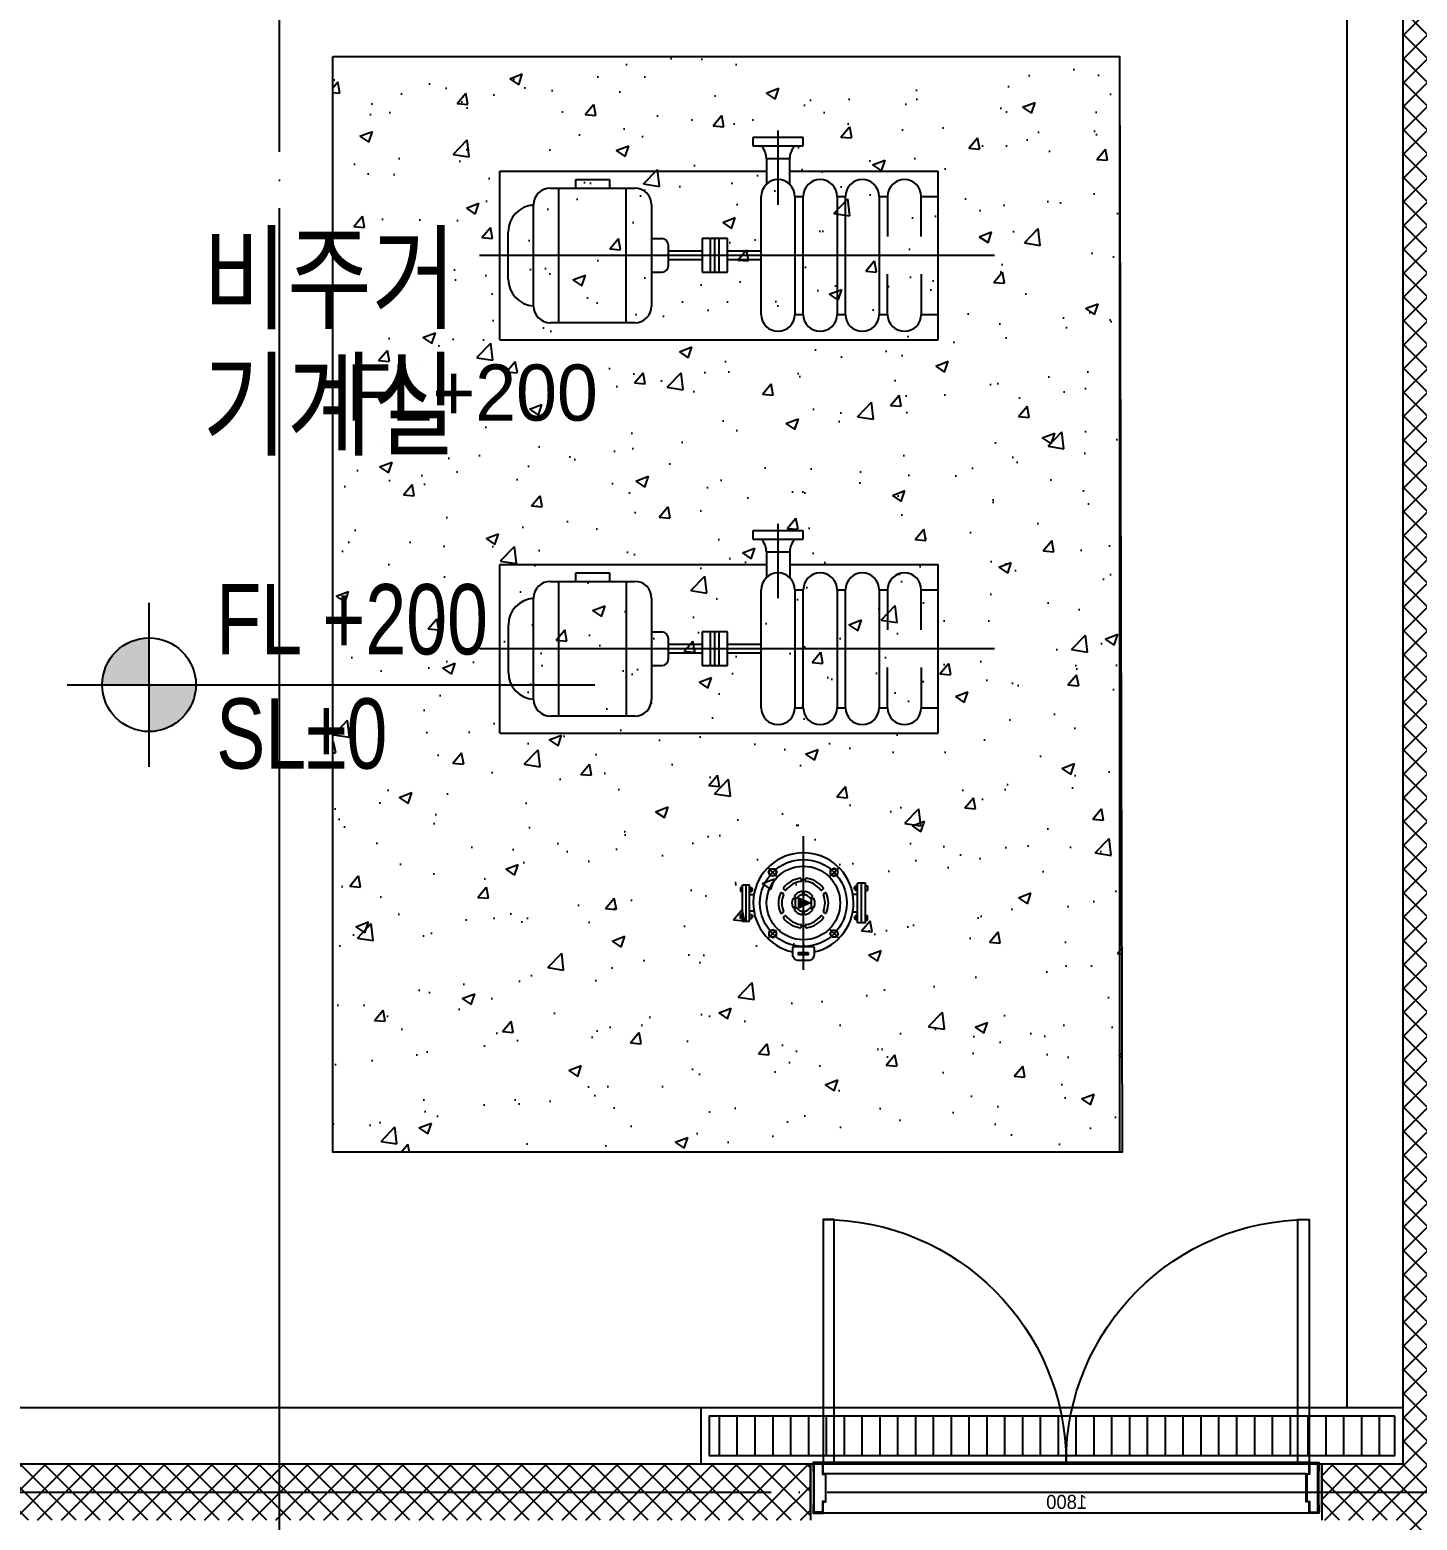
# Model space of a CAD drawing. Header units: millimetres. Extents: x 0 to 1390178, y 0 to 110113.
# Drawn here: x 23535 to 28474, y 18217 to 23522 of the extents above; entities that cross this region are included whole.
import ezdxf
from ezdxf.enums import TextEntityAlignment as Align
from ezdxf.xclip import XClip

# ---------------------------------------------------------------- set-up
doc = ezdxf.new("R2010")
doc.units = ezdxf.units.MM
doc.header["$LTSCALE"] = 100
doc.header["$XCLIPFRAME"] = 0
doc.linetypes.add('X - 평면도$0$CEN', pattern=[62, 60, -1, 0, -1])
doc.linetypes.add('X - 평면도$0$PHANTOM2', pattern=[50, 40, -2, 2, -2, 2, -2])
doc.layers.get('DEFPOINTS').update_dxf_attribs({"color": 145})
for name, color, linetype in [('AA-MKXS', 7, 'Continuous'), ('AA-XXXX-SYMB', 7, 'Continuous'), ('AA-XXXX-TEXT', 3, 'Continuous'), ('X - 평면도$0$0-구역계', 1, 'Continuous'), ('X - 평면도$0$A-HAT', 253, 'Continuous'), ('X - 평면도$0$AA-WAXM-BROK', 3, 'Continuous'), ('X - 평면도$0$AA-XXXX-CNTL', 1, 'X - 평면도$0$CEN'), ('X - 평면도$0$AA-XXXX-PATT', 8, 'Continuous'), ('X - 평면도$0$CEN', 1, 'X - 평면도$0$CEN'), ('X - 평면도$0$M-PAD', 8, 'Continuous'), ('X - 평면도$0$트랜치', 8, 'Continuous')]:
    doc.layers.add(name, color=color, linetype=linetype)
doc.layers.add('X - 평면도$0$A-door', color=4, linetype='Continuous', lineweight=25)
for name, color, linetype, plot in [('X - 평면도$0$A-GUIDE TEXT', 67, 'Continuous', False), ('X - 평면도$0$DEFPOINT', 163, 'Continuous', False), ('X - 평면도$0$설비장비', 6, 'Continuous', False)]:
    doc.layers.add(name, color=color, linetype=linetype, plot=plot)
doc.styles.add('HAUD01', font='Dotum.ttf')
doc.styles.add('X - 평면도$0$HAUD01', font='Dotum.ttf')
pattern_1 = [(45, (0, 0), (-42.426407, 42.426407), []), (135, (0, 0), (-42.426407, -42.426407), [])]

# ---------------------------------------------------------------- blocks, each defined once
blk = doc.blocks.new('C1E7A367F')
at = {"layer": 'AA-XXXX-SYMB'}
h = blk.add_hatch(color=256, dxfattribs=at)
h.paths.add_polyline_path([(-800, 0), (0, 0), (0, 800, 0.414214)])
h.paths.add_polyline_path([(0, 0), (0, -800, 0.414214), (800, 0)])
for p, q in [((0, -1400), (0, 1400)), ((-1400, 0), (7614, 0))]:
    blk.add_line(p, q, dxfattribs=at)
blk.add_circle((0, 0), 800, dxfattribs=at)
blk = doc.blocks.new('X - 평면도$0$A$C2B30775D')
at = {"layer": 'X - 평면도$0$A-HAT'}
h = blk.add_hatch(dxfattribs=at)
h.set_pattern_fill('AR-CONC', color=253, scale=2.5)
h.set_pattern_definition([(50, (81513.93, -27733.13), (455.4617, -39.8477), [47.625, -523.875]), (355, (81513.93, -27733.13), (-88.1086, 477.642), [38.1, -419.1015]), (100.45144, (81551.9, -27736.45), (367.353, 437.7944), [40.475, -445.2256]), (46.1842, (81513.9, -27606.13), (677.6976, -105.106), [71.4375, -785.8125]), (96.6356, (81570.4, -27614.9), (593.5103, 618.5653), [60.7126, -667.839]), (351.1842, (81513.9, -27606.1), (593.5103, 618.565), [57.15, -628.6493]), (21, (81577.43, -27637.9), (379.036, -255.663), [47.625, -523.875]), (326, (81577.43, -27637.9), (154.505, 460.47), [38.1, -419.1]), (71.45144, (81609, -27659.2), (533.541, 204.807), [40.475, -445.2248]), (37.5, (81513.93, -27733.13), (7.7215, 211.3876), [0, -414.02, 0, -425.45, 0, -420.6875]), (7.5, (81513.93, -27733.13), (167.04916, 250.45144), [0, -242.57, 0, -404.495, 0, -160.3375]), (327.5, (81372.32, -27733.13), (338.9765, -14.32186), [0, -158.75, 0, -495.3, 0, -657.225]), (317.5, (81308.82, -27733.13), (370.323, 63.5662), [0, -206.375, 0, -328.93, 0, -466.725])])
h.paths.add_polyline_path([(15540, 9790), (12740.2, 9790), (12740.2, 5890), (15550, 5890)])
at = {"layer": 'X - 평면도$0$A-HAT', "color": 253}
blk.add_lwpolyline([(12740.2, 9790), (15540, 9790), (15550, 5890), (12740.2, 5890)], close=True, dxfattribs=at)
blk = doc.blocks.new('X - 평면도$0$A$C598E7E63')
at = {"layer": 'X - 평면도$0$M-PAD'}
blk.add_lwpolyline([(14190.2, 18940), (16990, 18940), (16990, 15040), (14190.2, 15040)], close=True, dxfattribs=at)
at = {"layer": 'X - 평면도$0$설비장비'}
for p, q in [((15774.8, 18411.8), (15774.8, 18676.5)), ((15684.8, 18651.8), (15684.8, 18621.8)), ((15864.8, 18651.8), (15684.8, 18651.8)), ((15684.8, 18621.8), (15864.8, 18621.8)), ((15864.8, 18621.8), (15864.8, 18651.8)), ((15733.4, 18576.8), (15733.4, 18485.2)), ((15733.4, 18576.8), (15816.1, 18576.8)), ((15816.1, 18576.8), (15816.1, 18485.2)), ((14784.8, 17931.8), (14784.8, 18531.8)), ((14784.8, 18531.8), (15733.4, 18531.8)), ((15816.1, 18531.8), (16344.8, 18531.8)), ((16344.8, 17931.8), (16344.8, 18531.8)), ((14964.8, 18471.8), (15264.8, 18471.8)), ((14994.8, 17991.8), (14994.8, 18471.8)), ((15054.8, 18501.8), (15174.8, 18501.8)), ((15054.8, 18471.8), (15054.8, 18501.8)), ((15174.8, 18501.8), (15174.8, 18471.8)), ((15234.8, 17991.8), (15234.8, 18471.8)), ((14904.8, 18051.8), (14904.8, 18411.8)), ((15324.8, 18411.8), (15324.8, 18051.8)), ((15714.8, 18021.8), (15714.8, 18441.8)), ((15834.8, 18441.8), (15864.8, 18441.8)), ((15834.8, 18441.8), (15834.8, 18021.8)), ((15864.8, 18021.8), (15864.8, 18441.8)), ((15984.8, 18441.8), (16014.8, 18441.8)), ((15984.8, 18441.8), (15984.8, 18021.8)), ((16014.8, 18021.8), (16014.8, 18441.8)), ((16134.8, 18441.8), (16164.8, 18441.8)), ((16134.8, 18441.8), (16134.8, 18021.8)), ((16164.8, 18441.8), (16164.8, 18298.9)), ((16284.8, 18441.8), (16344.8, 18441.8)), ((16284.8, 18298.9), (16284.8, 18441.8)), ((14814.8, 18147.8), (14814.8, 18315.8)), ((15324.8, 18291.8), (15360.8, 18291.8)), ((15384.8, 18195.8), (15384.8, 18267.8)), ((15504.8, 18291.8), (15504.8, 18171.8)), ((15594.8, 18291.8), (15504.8, 18291.8)), ((15534.8, 18171.8), (15534.8, 18291.8)), ((15549.8, 18171.8), (15549.8, 18291.8)), ((15564.8, 18171.8), (15564.8, 18291.8)), ((15594.8, 18171.8), (15594.8, 18291.8)), ((16544.9, 18231.8), (14711.7, 18231.8)), ((15504.8, 18246.8), (15384.8, 18246.8)), ((15384.8, 18216.8), (15504.8, 18216.8)), ((15714.8, 18246.8), (15594.8, 18246.8)), ((15594.8, 18216.8), (15714.8, 18216.8)), ((15714.8, 18216.8), (15714.8, 18246.8)), ((15324.8, 18171.8), (15360.8, 18171.8)), ((15504.8, 18171.8), (15594.8, 18171.8)), ((16164.8, 18021.8), (16164.8, 18164.7)), ((16284.8, 18164.7), (16284.8, 18021.8)), ((15264.8, 17991.8), (14964.8, 17991.8)), ((15834.8, 18021.8), (15864.8, 18021.8)), ((15984.8, 18021.8), (16014.8, 18021.8)), ((16134.8, 18021.8), (16164.8, 18021.8)), ((16284.8, 18021.8), (16344.8, 18021.8)), ((14784.8, 17931.8), (16344.8, 17931.8)), ((15864.9, 17251.8), (15684.9, 17251.8)), ((15684.9, 17251.8), (15684.9, 17221.8)), ((15774.9, 17011.8), (15774.9, 17276.5)), ((15864.9, 17221.8), (15864.9, 17251.8)), ((15684.9, 17221.8), (15864.9, 17221.8)), ((15733.6, 17176.8), (15816.3, 17176.8)), ((15733.6, 17176.8), (15733.6, 17085.2)), ((15816.3, 17176.8), (15816.3, 17085.2)), ((14784.9, 17131.8), (15733.6, 17131.8)), ((14784.9, 16531.8), (14784.9, 17131.8)), ((15054.9, 17101.8), (15174.9, 17101.8)), ((15054.9, 17071.8), (15054.9, 17101.8)), ((15174.9, 17101.8), (15174.9, 17071.8)), ((15816.3, 17131.8), (16344.9, 17131.8)), ((16344.9, 16531.8), (16344.9, 17131.8)), ((14964.9, 17071.8), (15264.9, 17071.8)), ((14994.9, 16591.8), (14994.9, 17071.8)), ((15234.9, 16591.8), (15234.9, 17071.8)), ((15714.9, 16621.8), (15714.9, 17041.8)), ((15834.9, 17041.8), (15834.9, 16621.8)), ((15834.9, 17041.8), (15864.9, 17041.8)), ((15864.9, 16621.8), (15864.9, 17041.8)), ((15984.9, 17041.8), (15984.9, 16621.8)), ((15984.9, 17041.8), (16014.9, 17041.8)), ((16014.9, 16621.8), (16014.9, 17041.8)), ((16134.9, 17041.8), (16134.9, 16621.8)), ((16134.9, 17041.8), (16164.9, 17041.8)), ((16164.9, 17041.8), (16164.9, 16898.9)), ((16284.9, 16898.9), (16284.9, 17041.8)), ((16284.9, 17041.8), (16344.9, 17041.8)), ((14904.9, 16651.8), (14904.9, 17011.8)), ((15324.9, 17011.8), (15324.9, 16651.8)), ((14814.9, 16747.8), (14814.9, 16915.8)), ((15324.9, 16891.8), (15360.9, 16891.8)), ((15504.9, 16891.8), (15504.9, 16771.8)), ((15594.9, 16891.8), (15504.9, 16891.8)), ((15534.9, 16771.8), (15534.9, 16891.8)), ((15549.9, 16771.8), (15549.9, 16891.8)), ((15564.9, 16771.8), (15564.9, 16891.8)), ((15594.9, 16771.8), (15594.9, 16891.8)), ((16545.1, 16831.8), (14711.9, 16831.8)), ((15384.9, 16795.8), (15384.9, 16867.8)), ((15504.9, 16846.8), (15384.9, 16846.8)), ((15714.9, 16846.8), (15594.9, 16846.8)), ((15714.9, 16816.8), (15714.9, 16846.8)), ((15324.9, 16771.8), (15360.9, 16771.8)), ((15384.9, 16816.8), (15504.9, 16816.8)), ((15504.9, 16771.8), (15594.9, 16771.8)), ((15594.9, 16816.8), (15714.9, 16816.8)), ((16164.9, 16621.8), (16164.9, 16764.7)), ((16284.9, 16764.7), (16284.9, 16621.8)), ((15834.9, 16621.8), (15864.9, 16621.8)), ((15984.9, 16621.8), (16014.9, 16621.8)), ((16134.9, 16621.8), (16164.9, 16621.8)), ((16284.9, 16621.8), (16344.9, 16621.8)), ((15264.9, 16591.8), (14964.9, 16591.8)), ((14784.9, 16531.8), (16344.9, 16531.8)), ((15865.2, 15688.9), (15865.2, 16165)), ((15740.6, 16051.4), (15769.9, 16022.2)), ((15989.7, 16051.4), (15960.4, 16022.2)), ((15641.4, 15982), (15641.4, 15967.3)), ((15648.1, 15982), (15641.4, 15982)), ((15648.1, 15991.5), (15673.9, 15991.5)), ((15648.1, 15862.4), (15648.1, 15991.5)), ((15661, 15862.4), (15661, 15991.5)), ((15673.9, 15862.4), (15673.9, 15991.5)), ((15673.9, 15982), (15680.7, 15982)), ((15680.7, 15967.3), (15680.7, 15982)), ((15680.7, 15979), (15683, 15979)), ((15683.5, 15978.2), (15680.7, 15978.2)), ((15683.5, 15971.1), (15680.7, 15971.1)), ((15680.7, 15970.3), (15683, 15970.3)), ((15683.5, 15978.2), (15683, 15979)), ((15683, 15970.3), (15683, 15979)), ((15683.5, 15971.1), (15683, 15970.3)), ((15683.5, 15971.1), (15683.5, 15978.2)), ((15799.3, 15973), (15795.4, 15975.8)), ((15857.7, 16011.7), (15858.2, 16007)), ((15872.2, 16007), (15872.6, 16011.7)), ((15934.9, 15975.8), (15931, 15973)), ((16047.2, 15983.4), (16047.7, 15984.2)), ((16047.2, 15975.5), (16047.2, 15983.4)), ((16047.2, 15983.4), (16050.2, 15983.4)), ((16047.2, 15975.5), (16050.2, 15975.5)), ((16047.2, 15975.5), (16047.7, 15974.6)), ((16050.2, 15984.2), (16047.7, 15984.2)), ((16047.7, 15974.6), (16047.7, 15984.2)), ((16050.2, 15974.6), (16047.7, 15974.6)), ((16050.2, 15971.4), (16050.2, 15987.5)), ((16057.6, 15987.5), (16050.2, 15987.5)), ((16057.6, 15971.4), (16050.2, 15971.4)), ((16086, 15997.9), (16057.6, 15997.9)), ((16057.6, 15855.9), (16057.6, 15997.9)), ((16071.8, 15855.9), (16071.8, 15997.9)), ((16086, 15855.9), (16086, 15997.9)), ((16086, 15987.5), (16093.5, 15987.5)), ((16086, 15971.4), (16093.5, 15971.4)), ((16093.5, 15987.5), (16093.5, 15971.4)), ((15648.1, 15967.3), (15641.4, 15967.3)), ((15673.9, 15967.3), (15680.7, 15967.3)), ((15689, 15955.8), (15673.9, 15955.8)), ((15788, 15962.9), (15792.3, 15960.9)), ((15831.2, 15942.8), (15835.6, 15940.7)), ((15838.4, 15945.7), (15834.5, 15948.4)), ((15861.9, 15964.2), (15862.3, 15959.5)), ((15868, 15959.5), (15868.4, 15964.2)), ((15895.8, 15948.4), (15891.9, 15945.7)), ((15894.8, 15940.7), (15899.1, 15942.8)), ((15938, 15960.9), (15942.3, 15962.9)), ((16041, 15958.7), (16057.6, 15958.7)), ((15648.1, 15886.5), (15641.4, 15886.5)), ((15641.4, 15871.9), (15641.4, 15886.5)), ((15648.1, 15871.9), (15641.4, 15871.9)), ((15648.1, 15862.4), (15673.9, 15862.4)), ((15689, 15898.1), (15673.9, 15898.1)), ((15673.9, 15886.5), (15680.7, 15886.5)), ((15673.9, 15871.9), (15680.7, 15871.9)), ((15680.7, 15886.5), (15680.7, 15871.9)), ((15680.7, 15883.6), (15683, 15883.6)), ((15683.5, 15882.8), (15680.7, 15882.8)), ((15683.5, 15875.6), (15680.7, 15875.6)), ((15680.7, 15874.8), (15683, 15874.8)), ((15683, 15883.6), (15683, 15874.8)), ((15683.5, 15882.8), (15683, 15883.6)), ((15683.5, 15875.6), (15683, 15874.8)), ((15683.5, 15882.8), (15683.5, 15875.6)), ((15792.3, 15893), (15788, 15890.9)), ((15795.4, 15878.1), (15799.3, 15880.8)), ((15835.6, 15913.1), (15831.2, 15911.1)), ((15834.5, 15905.4), (15838.4, 15908.2)), ((15862.3, 15894.4), (15861.9, 15889.6)), ((15868.4, 15889.6), (15868, 15894.4)), ((15891.9, 15908.2), (15895.8, 15905.4)), ((15899.1, 15911.1), (15894.8, 15913.1)), ((15931, 15880.8), (15934.9, 15878.1)), ((15942.3, 15890.9), (15938, 15893)), ((16041, 15895.2), (16057.6, 15895.2)), ((16047.2, 15878.4), (16047.7, 15879.3)), ((16047.2, 15878.4), (16047.2, 15870.5)), ((16047.2, 15878.4), (16050.2, 15878.4)), ((16047.2, 15870.5), (16047.7, 15869.6)), ((16047.2, 15870.5), (16050.2, 15870.5)), ((16047.7, 15879.3), (16047.7, 15869.6)), ((16050.2, 15879.3), (16047.7, 15879.3)), ((16050.2, 15869.6), (16047.7, 15869.6)), ((16057.6, 15882.5), (16050.2, 15882.5)), ((16050.2, 15882.5), (16050.2, 15866.4)), ((16057.6, 15866.4), (16050.2, 15866.4)), ((16086, 15882.5), (16093.5, 15882.5)), ((16086, 15866.3), (16093.5, 15866.3)), ((16093.5, 15866.3), (16093.5, 15882.5)), ((15740.6, 15802.4), (15769.9, 15831.7)), ((15858.2, 15846.9), (15857.7, 15842.1)), ((15872.6, 15842.1), (15872.2, 15846.9)), ((15989.7, 15802.4), (15960.4, 15831.7)), ((16086, 15855.9), (16057.6, 15855.9))]:
    blk.add_line(p, q, dxfattribs=at)
for points in [[(15770.4, 16036.3), (15763.1, 16023.7), (15748.5, 16023.7), (15741.2, 16036.3), (15748.5, 16048.9), (15763.1, 16048.9)], [(15974.5, 16021.7), (15961.9, 16029), (15961.9, 16043.6), (15974.5, 16050.9), (15987.1, 16043.6), (15987.1, 16029)], [(15755.8, 15832.1), (15768.4, 15824.8), (15768.4, 15810.3), (15755.8, 15803), (15743.2, 15810.3), (15743.2, 15824.8)], [(15960, 15817.6), (15967.2, 15830.2), (15981.8, 15830.2), (15989.1, 15817.6), (15981.8, 15804.9), (15967.2, 15804.9)], [(15882.3, 15751.1), (15882.3, 15742.9), (15848, 15742.9), (15848, 15751.1)]]:
    blk.add_lwpolyline(points, close=True, dxfattribs=at)
blk.add_lwpolyline([(15896.4, 15926.9, 0, 44.9, 0), (15844.5, 15926.9, 44.9, 44.9, 0)], format="xyseb", dxfattribs=at)
blk.add_lwpolyline([(15903.1, 15766.7), (15903.1, 15742.9, -0.414214), (15882.3, 15722.1), (15848, 15722.1, -0.414214), (15827.2, 15742.9), (15827.2, 15766.7, -0.414214), (15832.4, 15771.9), (15897.9, 15771.9, -0.414214)], format="xyb", close=True, dxfattribs=at)
for centre, radius in [((15865.2, 15926.9), 154.7), ((15865.2, 15926.9), 130.9), ((15755.8, 16036.3), 12.6), ((15974.5, 16036.3), 12.6), ((15755.8, 15817.6), 12.6), ((15974.5, 15817.6), 12.6)]:
    blk.add_circle(centre, radius, dxfattribs=at)
for centre, radius, start, end in [((15669.8, 18576.8), 63.6, 0, 45), ((15879.8, 18576.8), 63.6, 135, 180), ((14964.8, 18411.8), 60, 90, 180), ((15264.8, 18411.8), 60, 0, 90), ((15774.8, 18441.8), 60, 0, 180), ((15924.8, 18441.8), 60, 0, 180), ((16074.8, 18441.8), 60, 0, 180), ((16224.8, 18441.8), 60, 0, 180), ((14910.8, 18315.8), 96, 93.5833, 180), ((15360.8, 18267.8), 24, 0, 90), ((14910.8, 18147.8), 96, 180, 266.4167), ((15360.8, 18195.8), 24, 270, 0), ((14964.8, 18051.8), 60, 180, 270), ((15264.8, 18051.8), 60, 270, 0), ((15774.8, 18021.8), 60, 180, 0), ((15924.8, 18021.8), 60, 180, 0), ((16074.8, 18021.8), 60, 180, 0), ((16224.8, 18021.8), 60, 180, 0), ((15669.9, 17176.8), 63.6, 0, 45), ((15879.9, 17176.8), 63.6, 135, 180), ((15774.9, 17041.8), 60, 0, 180), ((15924.9, 17041.8), 60, 0, 180), ((16074.9, 17041.8), 60, 0, 180), ((16224.9, 17041.8), 60, 0, 180), ((14964.9, 17011.8), 60, 90, 180), ((15264.9, 17011.8), 60, 0, 90), ((14910.9, 16915.8), 96, 93.5833, 180), ((15360.9, 16867.8), 24, 0, 90), ((15360.9, 16795.8), 24, 270, 0), ((14910.9, 16747.8), 96, 180, 266.4167), ((14964.9, 16651.8), 60, 180, 270), ((15264.9, 16651.8), 60, 270, 0), ((15774.9, 16621.8), 60, 180, 0), ((15924.9, 16621.8), 60, 180, 0), ((16074.9, 16621.8), 60, 180, 0), ((16224.9, 16621.8), 60, 180, 0), ((15865.2, 15926.9), 178.5, 282.2662, 257.7338), ((15797.5, 15978.7), 3.57, 142.5993, 235), ((15865.2, 15926.9), 88.8, 97.4007, 142.5993), ((15801.4, 15976), 3.57, 235, 322.4572), ((15865.2, 15926.9), 76.9, 97.5428, 142.4572), ((15854.2, 16011.4), 3.57, 5, 97.4007), ((15854.6, 16006.7), 3.57, 277.5428, 5), ((15875.7, 16006.7), 3.57, 175, 262.4572), ((15876.1, 16011.4), 3.57, 82.5993, 175), ((15865.2, 15926.9), 76.9, 37.5428, 82.4572), ((15865.2, 15926.9), 88.8, 37.4007, 82.5993), ((15929, 15976), 3.57, 217.5428, 305), ((15932.9, 15978.7), 3.57, 305, 37.4007), ((15865.2, 15926.9), 88.8, 157.4007, 202.5993), ((15786.5, 15959.7), 3.57, 65, 157.4007), ((15865.2, 15926.9), 76.9, 157.5428, 202.4572), ((15790.8, 15957.7), 3.57, 337.5428, 65), ((15865.2, 15926.9), 41.2, 160.4442, 199.5558), ((15829.7, 15939.5), 3.57, 65, 160.4442), ((15836.5, 15951.3), 3.57, 139.5558, 235), ((15865.2, 15926.9), 41.2, 100.4442, 139.5558), ((15834, 15937.5), 3.57, 341.2355, 65), ((15834, 15916.4), 3.57, 295, 18.7645), ((15865.2, 15926.9), 29.3, 161.2355, 198.7645), ((15840.4, 15948.6), 3.57, 235, 318.7645), ((15865.2, 15926.9), 29.3, 101.2355, 138.7645), ((15858.3, 15963.9), 3.57, 5, 100.4442), ((15858.8, 15959.2), 3.57, 281.2355, 5), ((15871.6, 15959.2), 3.57, 175, 258.7645), ((15872, 15963.9), 3.57, 79.5558, 175), ((15865.2, 15926.9), 29.3, 41.2355, 78.7645), ((15865.2, 15926.9), 41.2, 40.4442, 79.5558), ((15889.9, 15948.6), 3.57, 221.2355, 305), ((15896.3, 15937.5), 3.57, 115, 198.7645), ((15896.3, 15916.4), 3.57, 161.2355, 245), ((15865.2, 15926.9), 29.3, 341.2355, 18.7645), ((15893.8, 15951.3), 3.57, 305, 40.4442), ((15900.6, 15939.5), 3.57, 19.5558, 115), ((15865.2, 15926.9), 41.2, 340.4442, 19.5558), ((15939.5, 15957.7), 3.57, 115, 202.4572), ((15865.2, 15926.9), 76.9, 337.5428, 22.4572), ((15943.8, 15959.7), 3.57, 22.5993, 115), ((15865.2, 15926.9), 88.8, 337.4007, 22.5993), ((15786.5, 15894.2), 3.57, 202.5993, 295), ((15790.8, 15896.2), 3.57, 295, 22.4572), ((15797.5, 15875.2), 3.57, 125, 217.4007), ((15865.2, 15926.9), 88.8, 217.4007, 262.5993), ((15801.4, 15877.9), 3.57, 37.5428, 125), ((15865.2, 15926.9), 76.9, 217.5428, 262.4572), ((15829.7, 15914.3), 3.57, 199.5558, 295), ((15836.5, 15902.5), 3.57, 125, 220.4442), ((15865.2, 15926.9), 41.2, 220.4442, 259.5558), ((15840.4, 15905.3), 3.57, 41.2355, 125), ((15865.2, 15926.9), 29.3, 221.2355, 258.7645), ((15858.3, 15889.9), 3.57, 259.5558, 355), ((15858.8, 15894.7), 3.57, 355, 78.7645), ((15871.6, 15894.7), 3.57, 101.2355, 185), ((15872, 15889.9), 3.57, 185, 280.4442), ((15865.2, 15926.9), 29.3, 281.2355, 318.7645), ((15865.2, 15926.9), 41.2, 280.4442, 319.5558), ((15865.2, 15926.9), 76.9, 277.5428, 322.4572), ((15865.2, 15926.9), 88.8, 277.4007, 322.5993), ((15889.9, 15905.3), 3.57, 55, 138.7645), ((15893.8, 15902.5), 3.57, 319.5558, 55), ((15900.6, 15914.3), 3.57, 245, 340.4442), ((15929, 15877.9), 3.57, 55, 142.4572), ((15932.9, 15875.2), 3.57, 322.5993, 55), ((15939.5, 15896.2), 3.57, 157.5428, 245), ((15943.8, 15894.2), 3.57, 245, 337.4007), ((15854.2, 15842.4), 3.57, 262.5993, 355), ((15854.6, 15847.2), 3.57, 355, 82.4572), ((15875.7, 15847.2), 3.57, 97.5428, 185), ((15876.1, 15842.4), 3.57, 185, 277.4007)]:
    blk.add_arc(centre, radius, start, end, dxfattribs=at)
blk = doc.blocks.new('X - 평면도$0$A$C131C07CB')
at = {"layer": 'X - 평면도$0$0-구역계', "color": 1, "linetype": 'X - 평면도$0$PHANTOM2', "const_width": 100, "flags": 128}
blk.add_lwpolyline([(50107.6, 50545.8), (32939.7, 50631), (27658.3, 50495.5), (20509.2, 50187), (2300.2, 48328.6), (1988.3, 39917.6), (1940.1, 31389.8), (1398.8, 24265.2), (271.6, 6595.7), (50, 107.6), (11256.2, 50), (11485.5, 6794.9), (29908.6, 7122), (29397.3, 12804.7), (50106.3, 15382.4)], close=True, dxfattribs=at)
at = {"layer": 'X - 평면도$0$DEFPOINT'}
for points in [[(50107.6, 50545.8), (32939.7, 50631), (27658.3, 50495.5), (20509.2, 50187), (2300.2, 48328.6), (1988.3, 39917.6), (1940.1, 31389.8), (1398.8, 24265.2), (271.6, 6595.7), (50, 107.6), (11256.2, 50), (11485.5, 6794.9), (29908.6, 7122), (29397.3, 12804.7), (50106.3, 15382.4)], [(48907.6, 49351.7), (32952.1, 49430.9), (27699.5, 49296.2), (20596, 48989.6), (3460.7, 47240.8), (3188.2, 39892), (3139.9, 31340.9), (2595.9, 24181.5), (1470.3, 6537), (1291.4, 1301.2), (10096.5, 1256), (10324.9, 7974.4), (28597.9, 8298.9), (28098.2, 13852.2), (48906.4, 16442.3)]]:
    blk.add_lwpolyline(points, close=True, dxfattribs=at)
blk = doc.blocks.new('X - 평면도$0$A$C32273470')
at = {"layer": 'X - 평면도$0$트랜치'}
h = blk.add_hatch(dxfattribs=at)
h.set_pattern_fill('ANSI31', color=252, scale=20, angle=45)
h.set_pattern_definition([(90, (-63671.98, -42723.11), (-63.5, 0), [])])
h.paths.add_polyline_path([(2470, 30), (2470, 170), (30, 170), (30, 30)])
blk.add_lwpolyline([(2500, 200), (0, 200), (0, 0), (2500, 0)], close=True, dxfattribs=at)
at = {"layer": 'X - 평면도$0$트랜치', "color": 252}
blk.add_lwpolyline([(2470, 170), (30, 170), (30, 30), (2470, 30)], close=True, dxfattribs=at)
blk = doc.blocks.new('X - 평면도$0$철재양여닫이문(S)1')
at = {"layer": 'X - 평면도$0$A-door', "color": 9}
for p, q in [((35, 0), (1765, 0)), ((45, -40), (1755, -40)), ((35, -180), (1765, -180))]:
    blk.add_line(p, q, dxfattribs=at)
at = {"layer": 'X - 평면도$0$A-door'}
for points in [[(75, 865), (35, 865), (35, 0), (75, 0)], [(1725, 865), (1765, 865), (1765, 0), (1725, 0)], [(1.6, -30), (1.6, -1.6), (33.4, -1.6), (33.4, -41.6), (43.4, -41.6), (43.4, -138.4), (33.4, -138.4), (33.4, -178.4), (1.6, -178.4), (1.6, -150), (0, -150), (0, -180), (35, -180), (35, -140), (45, -140), (45, -40), (35, -40), (35, 0), (0, 0), (0, -30)], [(1798.4, -30), (1798.4, -1.6), (1766.6, -1.6), (1766.6, -41.6), (1756.6, -41.6), (1756.6, -138.4), (1766.6, -138.4), (1766.6, -178.4), (1798.4, -178.4), (1798.4, -150), (1800, -150), (1800, -180), (1765, -180), (1765, -140), (1755, -140), (1755, -40), (1765, -40), (1765, 0), (1800, 0), (1800, -30)]]:
    blk.add_lwpolyline(points, close=True, dxfattribs=at)
at = {"layer": 'X - 평면도$0$A-door', "color": 8}
for points in [[(33.4, -1.6), (1.6, -1.6), (1.6, -178.4), (33.4, -178.4), (33.4, -176.8), (3.2, -176.8), (3.2, -3.2), (33.4, -3.2)], [(1766.6, -1.6), (1798.4, -1.6), (1798.4, -178.4), (1766.6, -178.4), (1766.6, -176.8), (1796.8, -176.8), (1796.8, -3.2), (1766.6, -3.2)]]:
    blk.add_lwpolyline(points, close=True, dxfattribs=at)
at = {"layer": 'X - 평면도$0$A-door', "color": 1}
for centre, start, end in [((35, 0), 0, 90), ((1765, 0), 90, 180)]:
    blk.add_arc(centre, 865, start, end, dxfattribs=at)
at = {"layer": 'X - 평면도$0$A-GUIDE TEXT'}
for p, q in [((-10, -175), (-10, -5)), ((1810, -175), (1810, -5))]:
    blk.add_line(p, q, dxfattribs=at)
at = {"layer": 'X - 평면도$0$DEFPOINT', "style": 'X - 평면도$0$HAUD01'}
blk.add_text('1800', height=50, dxfattribs=at).set_placement((897.8, -180), align=Align.BOTTOM_CENTER)
blk = doc.blocks.new('X - 평면도', base_point=(-475.4, -286.7))
at = {"layer": 'X - 평면도$0$AA-XXXX-PATT'}
h = blk.add_hatch(dxfattribs=at)
h.set_pattern_fill('_USER', color=256, scale=60, angle=45, double=1, pattern_type=0)
h.set_pattern_definition(pattern_1)
h.paths.add_polyline_path([(60122, 43123.1), (60122, 42923.1), (63472, 42923.1), (63472, 43123.1)])
h.paths.add_polyline_path([(64002, 42923.1), (64002, 43123.1), (63672, 43123.1), (63672, 42923.1)])
h.paths.add_polyline_path([(69022, 42923.1), (69022, 43123.1), (65822, 43123.1), (65822, 42923.1)])
h.paths.add_polyline_path([(56522, 41873.1), (56522, 41673.1), (57922, 41673.1), (57922, 42923.1), (58302, 42923.1), (58302, 43123.1), (57722, 43123.1), (57722, 41873.1)])
h.paths.add_polyline_path([(55852, 41673.1), (55852, 41873.1), (53832, 41873.1), (53832, 41673.1), (54122, 41673.1), (54122, 31773.1), (54762, 31773.1), (54762, 31973.1), (54322, 31973.1), (54322, 41673.1)])
h = blk.add_hatch(dxfattribs=at)
h.set_pattern_fill('_USER', color=256, scale=60, angle=45, double=1, pattern_type=0)
h.set_pattern_definition(pattern_1)
h.paths.add_polyline_path([(39322, 18493.1), (39322, 18293.1), (39722, 18293.1), (39722, 18493.1)])
h.paths.add_polyline_path([(38602, 18293.1), (38602, 18493.1), (37222, 18493.1), (37222, 18293.1)])
h.paths.add_polyline_path([(40322, 18293.1), (40322, 18493.1), (39922, 18493.1), (39922, 18293.1)])
h.paths.add_polyline_path([(52012, 32973.1), (52012, 33173.1), (45972, 33173.1), (45972, 32973.1)])
h.paths.add_polyline_path([(53832, 33173.1), (53832, 32973.1), (54122, 32973.1), (54122, 33173.1)])
at = {"layer": 'X - 평면도$0$AA-WAXM-BROK'}
for p, q in [((54122, 33173.1), (54122, 41673.1)), ((45972, 33173.1), (52012, 33173.1)), ((52012, 33173.1), (52012, 32973.1)), ((53832, 33173.1), (53832, 32973.1)), ((53832, 33173.1), (54122, 33173.1))]:
    blk.add_line(p, q, dxfattribs=at)
at = {"layer": 'X - 평면도$0$AA-XXXX-CNTL'}
blk.add_line((50122, 19243.1), (50122, 41509.5), dxfattribs=at)
at = {"layer": 'X - 평면도$0$CEN'}
blk.add_line((45872, 33073.1), (54222, 33073.1), dxfattribs=at)
at = {"layer": 'X - 평면도$0$트랜치'}
blk.add_lwpolyline([(46172, 33373.1), (46172, 41473.1), (53922, 41473.1), (53922, 33373.1), (46172, 33373.1)], dxfattribs=at)
for name, p in [('X - 평면도$0$A$C2B30775D', (37572, 28393.1)), ('X - 평면도$0$A$C598E7E63', (36122, 19243.1))]:
    blk.add_blockref(name, p)
at = {"layer": 'DEFPOINTS'}
blk.add_blockref('X - 평면도$0$A$C131C07CB', (32532.9, -41580.2), dxfattribs=at)
at = {"layer": 'X - 평면도$0$A-door', "xscale": -1}
blk.add_blockref('X - 평면도$0$철재양여닫이문(S)1', (53822, 33178.1), dxfattribs=at)
at = {"layer": 'X - 평면도$0$트랜치'}
blk.add_blockref('X - 평면도$0$A$C32273470', (51622, 33173.1), dxfattribs=at)
at = {"layer": 'X - 평면도$0$DEFPOINT', "style": 'X - 평면도$0$HAUD01'}
blk.add_text('FL+200', height=200, dxfattribs=at).set_placement((50360.8, 36886.8))

msp = doc.modelspace()

# ---------------------------------------------------------------- block references
ref = msp.add_blockref('X - 평면도', (-26173.8, -15042.6))
XClip(ref).set_block_clipping_path([(33824.3412808923, 19243.1096737636), (88213.6007375629, 68689.6188814965)])

# ---------------------------------------------------------------- next in the draw order: block references
ref = msp.add_blockref('X - 평면도', (-9161.4, 44357.4))
XClip(ref).set_block_clipping_path([(62960.0628521051, -40278.9423275622), (79064.4586540633, 9289.6188814864)])
at = {"layer": 'AA-MKXS', "xscale": 0.2083333330228925, "yscale": 0.2083333330228925, "zscale": 0.2083333330228925}
msp.add_blockref('C1E7A367F', (23959.8, 21190.8), dxfattribs=at)

# ---------------------------------------------------------------- next in the draw order: texts
at = {"layer": 'AA-XXXX-TEXT', "style": 'HAUD01', "width": 0.8}
for s, p in [('비주거', (24601.8, 22638.7)), ('기계실', (24601.8, 22188.7))]:
    msp.add_text(s, height=300, dxfattribs=at).set_placement(p, align=Align.MIDDLE_CENTER)
for s, p in [('FL +200', (24198.7, 21224.1)), ('SL±0', (24198.7, 20817.4))]:
    msp.add_text(s, height=250, dxfattribs=at).set_placement(p, align=Align.BOTTOM_LEFT)

doc.saveas('drawing.dxf')
